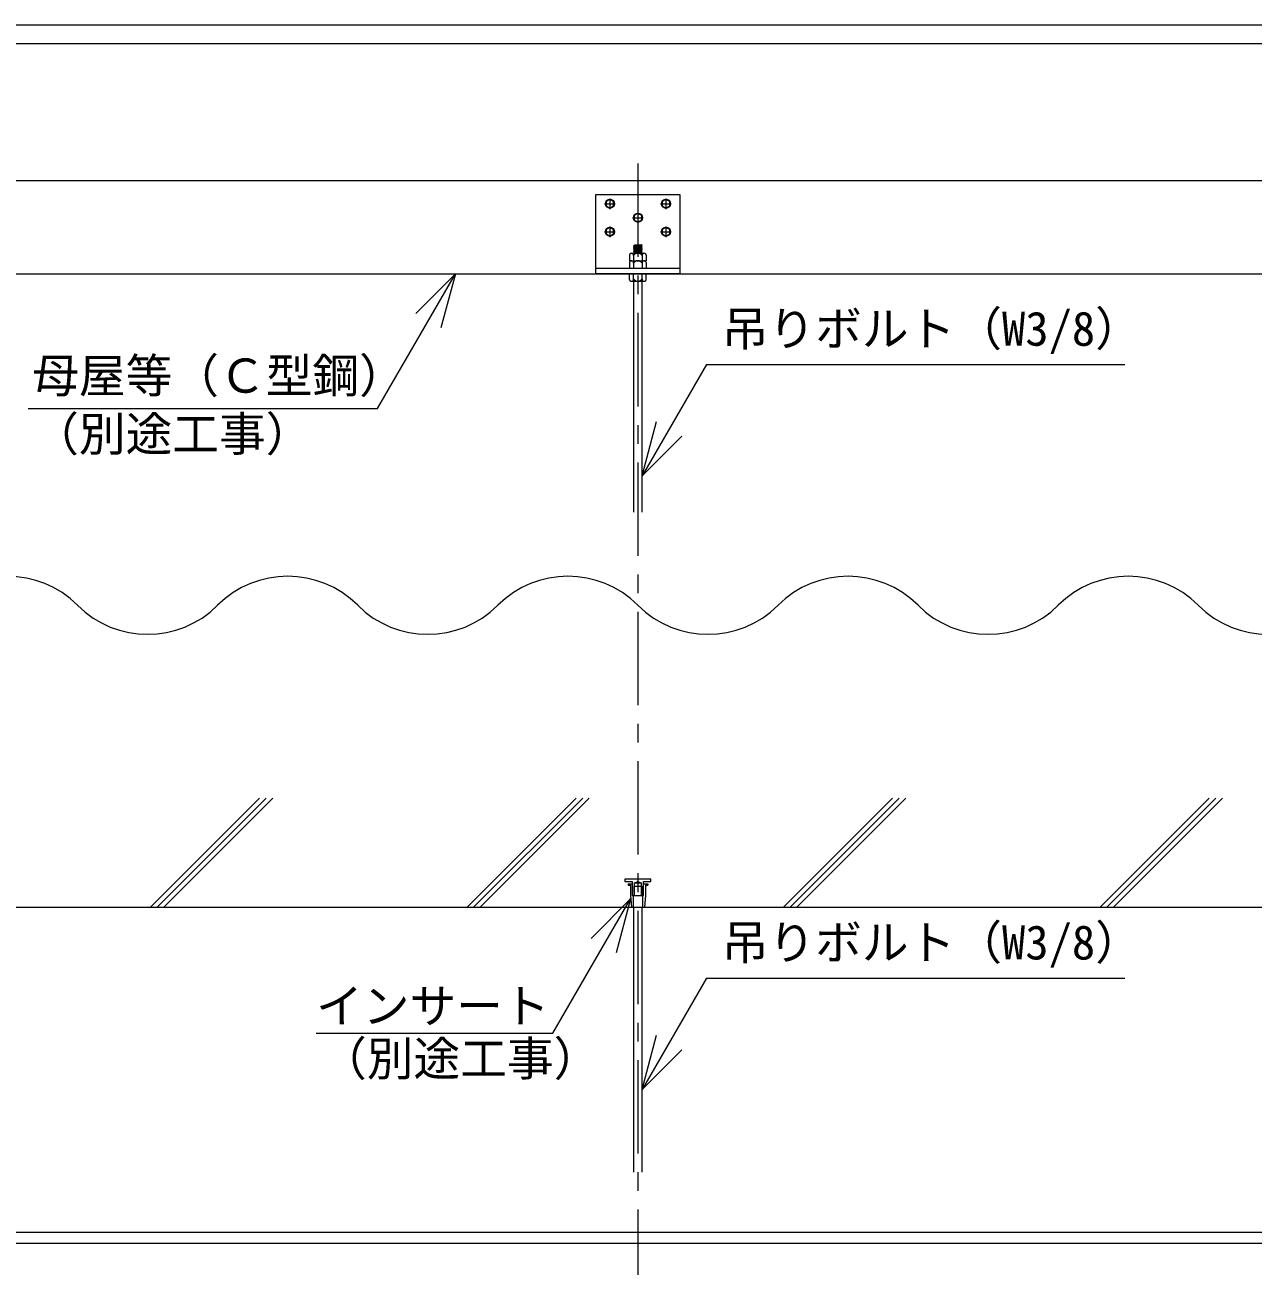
# Model space of a CAD drawing. Units: millimetres at full size, sheet at 1:20; details may follow other scales. Extents: x -4155 to 4045, y -2866 to 2834.
# Drawn here: x 1159 to 2474, y -1453 to -124 of the extents above; entities that cross this region are included whole.
import ezdxf
from ezdxf.enums import TextEntityAlignment as Align

# ---------------------------------------------------------------- set-up
doc = ezdxf.new("R2010")
doc.units = ezdxf.units.MM
doc.header["$LTSCALE"] = 20
doc.linetypes.add('CHAIN1', pattern=[8, 5, -1, 1, -1])
for name, color, linetype, lineweight in [('1-0_断面', 7, 'Continuous', 9), ('1-1_寸法', 7, 'Continuous', 9), ('1-2_文字', 7, 'Continuous', 9), ('F-1_レイアウト', 7, 'Continuous', 9)]:
    doc.layers.add(name, color=color, linetype=linetype, lineweight=lineweight)
doc.styles.add('ＭＳ ゴシック', font='')
doc.styles.get('ＭＳ ゴシック').set_extended_font_data('MS Gothic')

msp = doc.modelspace()

# ---------------------------------------------------------------- linework, layer by layer
at = {"layer": '1-0_断面', "color": 4, "linetype": 'CHAIN1'}
msp.add_line((1815.01, -272.42), (1815.01, -2166.27), dxfattribs=at)
at = {"layer": '1-0_断面'}
for p, q in [((-175.46, -290.46), (3865.94, -290.46)), ((1770.03, -305.46), (1860.03, -305.46)), ((1860.03, -305.46), (1860.03, -390.46)), ((1779.27, -315.46), (1790.79, -315.46)), ((1785.03, -309.7), (1785.03, -321.22)), ((1839.27, -315.46), (1850.79, -315.46)), ((1845.03, -309.7), (1845.03, -321.22)), ((1809.27, -330.46), (1820.79, -330.46)), ((1815.03, -324.7), (1815.03, -336.22)), ((1779.27, -345.46), (1790.79, -345.46)), ((1785.03, -339.7), (1785.03, -351.22)), ((1839.27, -345.46), (1850.79, -345.46)), ((1845.03, -339.7), (1845.03, -351.22)), ((1805.92, -370.49), (1805.92, -376.46)), ((1808.17, -368.46), (1821.67, -368.46)), ((1810.42, -360.5), (1811.22, -361.01)), ((1810.42, -361.65), (1811.22, -362.16)), ((1810.42, -362.8), (1811.22, -363.31)), ((1810.42, -363.95), (1811.22, -364.46)), ((1810.42, -365.1), (1811.22, -365.61)), ((1810.42, -366.25), (1811.22, -366.76)), ((1810.42, -367.4), (1811.22, -367.91)), ((1810.42, -370.96), (1810.42, -376.46)), ((1810.52, -368.46), (1811.22, -367.91)), ((1818.62, -359.56), (1811.22, -359.86)), ((1818.62, -360.71), (1811.22, -361.01)), ((1818.62, -361.86), (1811.22, -362.16)), ((1818.62, -363.01), (1811.22, -363.31)), ((1818.62, -364.16), (1811.22, -364.46)), ((1818.62, -365.31), (1811.22, -365.61)), ((1818.62, -366.46), (1811.22, -366.76)), ((1818.62, -367.61), (1811.22, -367.91)), ((1819.42, -368.18), (1812.45, -368.46)), ((1819.42, -360.13), (1818.62, -359.56)), ((1819.42, -360.13), (1818.62, -360.71)), ((1819.42, -361.28), (1818.62, -360.71)), ((1819.42, -361.28), (1818.62, -361.86)), ((1819.42, -362.43), (1818.62, -361.86)), ((1819.42, -362.43), (1818.62, -363.01)), ((1819.42, -363.58), (1818.62, -363.01)), ((1819.42, -363.58), (1818.62, -364.16)), ((1819.42, -364.73), (1818.62, -364.16)), ((1819.42, -364.73), (1818.62, -365.31)), ((1819.42, -365.88), (1818.62, -365.31)), ((1819.42, -365.88), (1818.62, -366.46)), ((1819.42, -367.03), (1818.62, -366.46)), ((1819.42, -367.03), (1818.62, -367.61)), ((1819.42, -368.18), (1818.62, -367.61)), ((1819.42, -368.18), (1819.03, -368.46)), ((1819.42, -370.96), (1819.42, -376.46)), ((1823.92, -370.49), (1823.92, -376.46)), ((1770.03, -384.46), (1860.03, -384.46)), ((1805.92, -376.46), (1808.17, -376.46)), ((1805.92, -378.49), (1805.92, -384.46)), ((1805.92, -384.46), (1823.92, -384.46)), ((1808.17, -376.46), (1821.67, -376.46)), ((1810.42, -378.96), (1810.42, -384.46)), ((1819.42, -378.96), (1819.42, -384.46)), ((1821.67, -376.46), (1823.92, -376.46)), ((1823.92, -378.49), (1823.92, -384.46)), ((-175.46, -390.46), (3865.94, -390.46)), ((1805.92, -396.44), (1805.92, -390.46)), ((1808.17, -398.46), (1821.67, -398.46)), ((1810.42, -395.96), (1810.42, -390.46)), ((1810.55, -645.86), (1810.55, -398.46)), ((1819.42, -395.96), (1819.42, -390.46)), ((1819.55, -645.86), (1819.55, -398.46)), ((1823.92, -396.44), (1823.92, -390.46)), ((1801.01, -1038.53), (1801.01, -1041.03)), ((1829.01, -1038.53), (1801.01, -1038.53)), ((1801.01, -1041.03), (1809.01, -1041.03)), ((1804.51, -1043.53), (1804.51, -1045.03)), ((1804.51, -1043.53), (1809.01, -1043.53)), ((1804.51, -1045.03), (1807.01, -1045.03)), ((1807.01, -1045.03), (1807.01, -1056.03)), ((1809.01, -1041.03), (1809.01, -1056.03)), ((1810.51, -1046.03), (1810.51, -1056.03)), ((1810.51, -1046.03), (1819.51, -1046.03)), ((1811.51, -1042.53), (1815.01, -1041.03)), ((1811.51, -1056.03), (1811.51, -1042.53)), ((1811.51, -1042.53), (1818.51, -1042.53)), ((1815.01, -1041.03), (1818.51, -1042.53)), ((1818.51, -1042.53), (1818.51, -1056.03)), ((1819.51, -1046.03), (1819.51, -1056.03)), ((1821.01, -1041.03), (1829.01, -1041.03)), ((1821.01, -1056.03), (1821.01, -1041.03)), ((1821.01, -1043.53), (1825.51, -1043.53)), ((1823.01, -1045.03), (1823.01, -1056.03)), ((1823.01, -1045.03), (1825.51, -1045.03)), ((1825.51, -1043.53), (1825.51, -1045.03)), ((1829.01, -1041.03), (1829.01, -1038.53)), ((1807.01, -1056.03), (1808.01, -1068.53)), ((1809.01, -1056.03), (1811.51, -1056.03)), ((1810.01, -1056.03), (1810.01, -1068.53)), ((1811.51, -1056.03), (1818.51, -1056.03)), ((1818.51, -1056.03), (1821.01, -1056.03)), ((1820.01, -1056.03), (1820.01, -1068.53)), ((1823.01, -1056.03), (1822.01, -1068.53)), ((-175.46, -1068.53), (3865.94, -1068.53)), ((1808.01, -1068.53), (1822.01, -1068.53)), ((1810.51, -1352.53), (1810.51, -1068.53)), ((1819.51, -1352.53), (1819.51, -1068.53))]:
    msp.add_line(p, q, dxfattribs=at)
for points in [[(1860.03, -390.46), (1770.03, -390.46), (1770.03, -305.46)], [(1819.42, -360.13), (1810.42, -360.5), (1811.22, -359.86)], [(1819.42, -361.28), (1810.42, -361.65), (1811.22, -361.01)], [(1819.42, -362.43), (1810.42, -362.8), (1811.22, -362.16)], [(1819.42, -363.58), (1810.42, -363.95), (1811.22, -363.31)], [(1819.42, -364.73), (1810.42, -365.1), (1811.22, -364.46)], [(1819.42, -365.88), (1810.42, -366.25), (1811.22, -365.61)], [(1819.42, -367.03), (1810.42, -367.4), (1811.22, -366.76)]]:
    msp.add_lwpolyline(points, dxfattribs=at)
for points in [[(1781.03, -313.15), (1781.03, -317.77), (1785.03, -320.08), (1789.03, -317.77), (1789.03, -313.15), (1785.03, -310.84)], [(1841.03, -313.15), (1841.03, -317.77), (1845.03, -320.08), (1849.03, -317.77), (1849.03, -313.15), (1845.03, -310.84)], [(1811.03, -328.15), (1811.03, -332.77), (1815.03, -335.08), (1819.03, -332.77), (1819.03, -328.15), (1815.03, -325.84)], [(1781.03, -343.15), (1781.03, -347.77), (1785.03, -350.08), (1789.03, -347.77), (1789.03, -343.15), (1785.03, -340.84)], [(1841.03, -343.15), (1841.03, -347.77), (1845.03, -350.08), (1849.03, -347.77), (1849.03, -343.15), (1845.03, -340.84)]]:
    msp.add_lwpolyline(points, close=True, dxfattribs=at)
for centre in [(1785.03, -315.46), (1845.03, -315.46), (1815.03, -330.46), (1785.03, -345.46), (1845.03, -345.46)]:
    msp.add_circle(centre, 4.8, dxfattribs=at)
for centre, radius, start, end in [((1808.17, -370.73), 2.26, 353.97439, 173.97475), ((1814.92, -373.76), 5.3, 31.89078, 148.10921), ((1821.67, -370.73), 2.26, 6.02525, 186.02559), ((1808.17, -378.73), 2.26, 353.97439, 173.97475), ((1814.92, -381.76), 5.3, 31.89078, 148.10921), ((1821.67, -378.73), 2.26, 6.02525, 186.02559), ((1808.17, -396.2), 2.26, 186.02525, 6.02561), ((1814.92, -393.16), 5.3, 211.89079, 328.10922), ((1821.67, -396.2), 2.26, 173.97441, 353.97475)]:
    msp.add_arc(centre, radius, start, end, dxfattribs=at)
at = {"layer": '1-1_寸法'}
for p, q in [((1293.13, -1068.53), (1409.87, -951.8)), ((1300.2, -1068.53), (1416.94, -951.8)), ((1307.27, -1068.53), (1424.01, -951.8)), ((1632.06, -1068.53), (1748.8, -951.8)), ((1639.13, -1068.53), (1755.87, -951.8)), ((1646.2, -1068.53), (1762.94, -951.8)), ((1970.99, -1068.53), (2087.73, -951.8)), ((1978.06, -1068.53), (2094.8, -951.8)), ((1985.13, -1068.53), (2101.87, -951.8)), ((2309.92, -1068.53), (2426.66, -951.8)), ((2316.99, -1068.53), (2433.73, -951.8)), ((2324.06, -1068.53), (2440.8, -951.8)), ((1009.41, -1416.53), (2709.81, -1416.53)), ((1000.2, -1428.53), (2700.6, -1428.53))]:
    msp.add_line(p, q, dxfattribs=at)
for centre, start, end in [((1140.01, -820.43), 45, 135), ((1440.01, -820.43), 45, 135), ((1740.01, -820.43), 45, 135), ((2040.01, -820.43), 45, 135), ((2340.01, -820.43), 45, 135), ((1290.01, -670.43), 225, 315), ((1590.01, -670.43), 225, 315), ((1890.01, -670.43), 225, 315), ((2190.01, -670.43), 225, 315), ((2490.01, -670.43), 225, 315)]:
    msp.add_arc(centre, 106.07, start, end, dxfattribs=at)
at = {"layer": '1-2_文字'}
for p, q in [((1536.3, -534.81), (1619.64, -390.46)), ((1619.64, -390.46), (1577.22, -432.89)), ((1619.64, -390.46), (1604.11, -448.42)), ((1888.34, -487.45), (1819.51, -606.67)), ((1888.34, -487.45), (2336.33, -487.45)), ((1162.18, -534.81), (1536.3, -534.81)), ((1819.51, -606.67), (1835.04, -548.72)), ((1819.51, -606.67), (1861.93, -564.25)), ((1724.09, -1203.67), (1807.21, -1059.69)), ((1807.21, -1059.69), (1764.78, -1102.12)), ((1807.21, -1059.69), (1791.68, -1117.65)), ((1888.34, -1144.57), (1819.51, -1263.8)), ((1888.34, -1144.57), (2336.33, -1144.57)), ((1470.43, -1203.67), (1724.09, -1203.67)), ((1819.51, -1263.8), (1835.04, -1205.84)), ((1819.51, -1263.8), (1861.93, -1221.37))]:
    msp.add_line(p, q, dxfattribs=at)
at = {"layer": 'F-1_レイアウト'}
for p, q in [((-1314.85, -123.87), (4045.15, -123.87)), ((-1314.85, -143.87), (4045.15, -143.87))]:
    msp.add_line(p, q, dxfattribs=at)

# ---------------------------------------------------------------- texts
at = {"layer": '1-2_文字', "style": 'ＭＳ ゴシック'}
for s, p in [('吊りボルト（W3/8）', (1904.82, -478.54)), ('母屋等（Ｃ型鋼）', (1166.48, -528.82)), ('（別途工事）', (1166.48, -591.24)), ('吊りボルト（W3/8）', (1904.82, -1135.66)), ('インサート', (1470.43, -1203.67)), ('（別途工事）', (1474.73, -1260.09))]:
    msp.add_text(s, height=36.66, dxfattribs=at).set_placement(p, align=Align.BOTTOM_LEFT)

doc.saveas('drawing.dxf')
